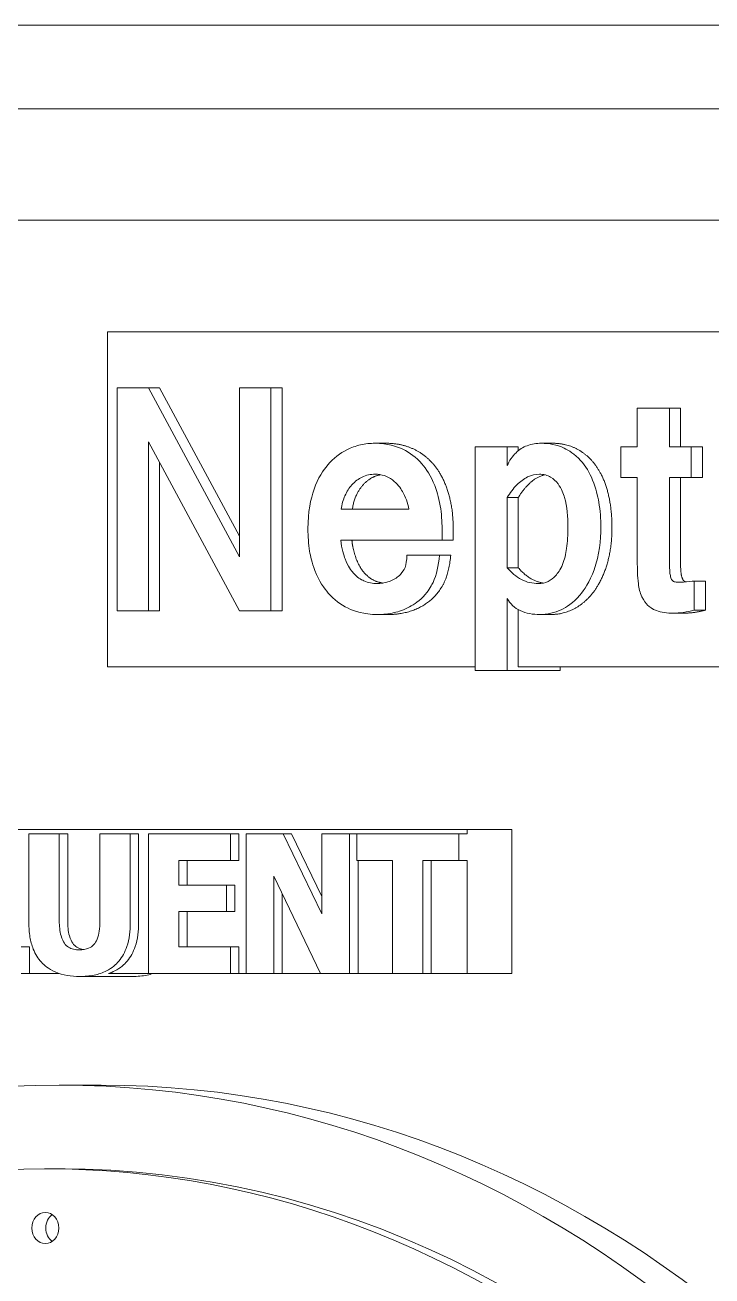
# Model space of a CAD drawing. Header units: inches. Extents: x 20 to 536, y 8 to 344.
# Drawn here: x 378.112 to 379.652, y 125.923 to 128.726 of the extents above; entities that cross this region are included whole.
import ezdxf

# ---------------------------------------------------------------- set-up
doc = ezdxf.new("R2010")
doc.units = ezdxf.units.IN
doc.header["$LTSCALE"] = 16
doc.header["$MEASUREMENT"] = 0
doc.layers.add('Visible (ANSI)', color=7, linetype='Continuous', lineweight=50)

msp = doc.modelspace()

# ---------------------------------------------------------------- linework, layer by layer
at = {"layer": 'Visible (ANSI)', "linetype": 'Continuous', "lineweight": 18}
for p, q in [((386.787681, 128.725967), (375.702556, 128.725967)), ((375.212072, 128.538467), (386.903415, 128.538467)), ((375.942781, 128.288432), (386.172706, 128.288432)), ((378.297288, 128.038432), (383.8182, 128.038432)), ((378.297288, 127.288432), (378.297288, 128.038432)), ((378.318745, 127.913432), (378.318745, 127.413432)), ((378.388868, 127.913432), (378.318745, 127.913432)), ((378.413868, 127.913432), (378.388868, 127.913432)), ((378.592664, 127.534384), (378.388868, 127.913432)), ((378.413868, 127.913432), (378.592664, 127.580882)), ((378.663226, 127.913432), (378.592664, 127.913432)), ((378.592664, 127.913432), (378.592664, 127.534384)), ((378.688226, 127.913432), (378.663226, 127.913432)), ((378.663226, 127.413432), (378.663226, 127.913432)), ((378.688226, 127.913432), (378.688226, 127.413432)), ((379.556302, 127.86738), (379.484425, 127.86738)), ((379.484425, 127.86738), (379.484425, 127.780841)), ((379.556302, 127.780841), (379.556302, 127.86738)), ((379.581302, 127.86738), (379.556302, 127.86738)), ((379.581302, 127.86738), (379.581302, 127.780841)), ((378.388868, 127.791975), (378.592664, 127.413432)), ((378.388868, 127.413432), (378.388868, 127.791975)), ((378.921638, 127.788938), (378.896638, 127.788938)), ((379.192723, 127.780841), (379.121285, 127.780841)), ((379.121285, 127.780841), (379.121285, 127.279829)), ((379.192723, 127.738837), (379.192723, 127.780841)), ((379.217723, 127.780841), (379.192723, 127.780841)), ((379.217723, 127.780841), (379.217723, 127.77238)), ((379.294421, 127.788938), (379.269421, 127.788938)), ((379.484425, 127.780841), (379.44761, 127.780841)), ((379.44761, 127.780841), (379.44761, 127.712015)), ((379.605388, 127.780841), (379.556302, 127.780841)), ((379.605388, 127.712015), (379.605388, 127.780841)), ((379.630388, 127.780841), (379.605388, 127.780841)), ((379.630388, 127.780841), (379.630388, 127.712015)), ((378.413868, 127.745539), (378.413868, 127.413432)), ((379.44761, 127.712015), (379.484425, 127.712015)), ((379.484425, 127.712015), (379.484425, 127.524768)), ((379.556302, 127.522238), (379.556302, 127.712015)), ((379.556302, 127.712015), (379.605388, 127.712015)), ((379.581302, 127.712015), (379.581302, 127.522238)), ((379.630388, 127.712015), (379.605388, 127.712015)), ((379.192723, 127.510092), (379.192723, 127.667481)), ((379.217723, 127.667481), (379.192723, 127.667481)), ((379.217723, 127.667481), (379.217723, 127.510092)), ((378.972459, 127.641165), (378.820817, 127.641165)), ((379.046965, 127.571833), (379.046965, 127.596631)), ((379.071965, 127.596631), (379.071965, 127.571833)), ((378.819941, 127.571833), (379.046965, 127.571833)), ((379.071965, 127.571833), (379.046965, 127.571833)), ((379.041268, 127.537926), (378.968077, 127.537926)), ((379.066268, 127.537926), (379.041268, 127.537926)), ((379.217723, 127.510092), (379.192723, 127.510092)), ((379.611962, 127.414951), (379.611962, 127.480234)), ((379.636962, 127.480234), (379.611962, 127.480234)), ((379.636962, 127.480234), (379.636962, 127.414951)), ((379.192723, 127.279829), (379.192723, 127.441266)), ((378.318745, 127.413432), (378.388868, 127.413432)), ((378.413868, 127.413432), (378.388868, 127.413432)), ((378.592664, 127.413432), (378.663226, 127.413432)), ((378.688226, 127.413432), (378.663226, 127.413432)), ((379.217723, 127.416092), (379.217723, 127.288432)), ((379.589629, 127.408372), (379.564629, 127.408372)), ((379.636962, 127.414951), (379.611962, 127.414951)), ((378.926897, 127.405335), (378.901897, 127.405335)), ((379.290914, 127.405335), (379.265914, 127.405335)), ((379.121285, 127.288432), (378.297288, 127.288432)), ((379.121285, 127.279829), (379.192723, 127.279829)), ((379.311473, 127.279829), (379.192723, 127.279829)), ((383.8182, 127.288432), (379.217723, 127.288432)), ((379.311473, 127.288432), (379.311473, 127.279829)), ((377.262663, 126.923432), (379.102967, 126.923432)), ((378.189166, 126.913932), (378.12107, 126.913932)), ((378.12107, 126.913932), (378.12107, 126.714059)), ((378.207916, 126.913932), (378.189166, 126.913932)), ((378.189166, 126.718624), (378.189166, 126.913932)), ((378.207916, 126.718624), (378.207916, 126.913932)), ((378.348203, 126.913932), (378.280107, 126.913932)), ((378.280107, 126.913932), (378.280107, 126.718624)), ((378.366953, 126.913932), (378.348203, 126.913932)), ((378.348203, 126.714312), (378.348203, 126.913932)), ((378.366953, 126.714312), (378.366953, 126.913932)), ((378.5726, 126.913932), (378.3894, 126.913932)), ((378.3894, 126.913932), (378.3894, 126.600932)), ((378.59135, 126.913932), (378.5726, 126.913932)), ((378.5726, 126.854325), (378.5726, 126.913932)), ((378.59135, 126.854325), (378.59135, 126.913932)), ((378.691118, 126.913932), (378.607646, 126.913932)), ((378.607646, 126.913932), (378.607646, 126.600932)), ((378.709868, 126.913932), (378.691118, 126.913932)), ((378.777666, 126.734604), (378.691118, 126.913932)), ((378.777666, 126.773454), (378.709868, 126.913932)), ((378.839831, 126.913932), (378.777666, 126.913932)), ((378.777666, 126.913932), (378.777666, 126.734604)), ((378.855766, 126.913932), (378.839831, 126.913932)), ((378.839831, 126.600932), (378.839831, 126.913932)), ((379.084217, 126.913932), (378.855766, 126.913932)), ((378.855766, 126.913932), (378.855766, 126.854325)), ((379.102967, 126.913932), (379.084217, 126.913932)), ((379.084217, 126.854325), (379.084217, 126.913932)), ((379.102967, 126.923432), (379.102967, 126.913932)), ((379.202967, 126.923432), (379.102967, 126.923432)), ((379.202967, 126.923432), (379.202967, 126.600932)), ((378.457056, 126.799284), (378.457056, 126.854325)), ((378.457056, 126.854325), (378.5726, 126.854325)), ((378.475806, 126.799284), (378.475806, 126.854325)), ((378.59135, 126.854325), (378.5726, 126.854325)), ((378.855766, 126.854325), (378.935943, 126.854325)), ((378.858581, 126.600932), (378.858581, 126.854325)), ((378.935943, 126.854325), (378.935943, 126.600932)), ((379.004039, 126.854325), (379.084217, 126.854325)), ((379.004039, 126.600932), (379.004039, 126.854325)), ((379.022789, 126.600932), (379.022789, 126.854325)), ((379.102967, 126.854325), (379.084217, 126.854325)), ((379.102967, 126.854325), (379.102967, 126.600932)), ((378.669811, 126.600932), (378.669811, 126.819068)), ((378.669811, 126.819068), (378.774371, 126.600932)), ((378.563594, 126.799284), (378.457056, 126.799284)), ((378.582344, 126.799284), (378.563594, 126.799284)), ((378.563594, 126.739677), (378.563594, 126.799284)), ((378.582344, 126.739677), (378.582344, 126.799284)), ((378.688561, 126.600932), (378.688561, 126.779952)), ((378.457056, 126.739677), (378.563594, 126.739677)), ((378.457056, 126.660539), (378.457056, 126.739677)), ((378.475806, 126.660539), (378.475806, 126.739677)), ((378.582344, 126.739677), (378.563594, 126.739677)), ((378.122348, 126.660539), (378.103598, 126.660539)), ((378.122348, 126.600932), (378.122348, 126.660539)), ((378.5726, 126.660539), (378.457056, 126.660539)), ((378.59135, 126.660539), (378.5726, 126.660539)), ((378.5726, 126.600932), (378.5726, 126.660539)), ((378.59135, 126.600932), (378.59135, 126.660539)), ((378.122348, 126.600932), (378.103598, 126.600932)), ((378.18919, 126.600932), (378.122348, 126.600932)), ((378.353387, 126.594338), (378.234637, 126.594338)), ((378.3894, 126.600932), (378.29935, 126.600932)), ((378.3894, 126.600932), (378.5726, 126.600932)), ((378.59135, 126.600932), (378.5726, 126.600932)), ((378.607646, 126.600932), (378.59135, 126.600932)), ((378.607646, 126.600932), (378.669811, 126.600932)), ((378.688561, 126.600932), (378.669811, 126.600932)), ((378.774371, 126.600932), (378.688561, 126.600932)), ((378.774371, 126.600932), (378.839831, 126.600932)), ((378.858581, 126.600932), (378.839831, 126.600932)), ((378.935943, 126.600932), (378.858581, 126.600932)), ((378.935943, 126.600932), (379.004039, 126.600932)), ((379.022789, 126.600932), (379.004039, 126.600932)), ((379.102967, 126.600932), (379.022789, 126.600932)), ((379.109217, 126.600932), (379.102967, 126.600932)), ((379.202967, 126.600932), (379.109217, 126.600932)), ((378.282815, 126.350932), (378.189065, 126.350932)), ((378.189065, 126.163432), (378.157815, 126.163432))]:
    msp.add_line(p, q, dxfattribs=at)
for centre, major_axis, start_param, end_param in [((378.157815, 123.538432), (0, 2.625), 3.1824788, 7.14836042), ((378.189065, 123.538432), (0, 2.8125), 3.61752935, 8.94884126), ((378.282815, 123.538432), (0, 2.8125), 3.61752935, 6.28318531), ((378.189065, 123.538432), (0, 2.625), 3.1687243, 6.28318531), ((378.189065, 126.030829), (0, -0.035), 3.68317357, 5.74160439)]:
    msp.add_ellipse(centre, major_axis=major_axis, ratio=0.8660254, start_param=start_param, end_param=end_param, dxfattribs=at)
msp.add_ellipse((378.157815, 126.030829), major_axis=(0, -0.035), ratio=0.8660254, dxfattribs=at)
for points, degree, knots in [([(378.896638, 127.788938), (378.885809, 127.788938), (378.875039, 127.787826), (378.852874, 127.782756), (378.843111, 127.778954), (378.818164, 127.766554), (378.803433, 127.755241), (378.78056, 127.728572), (378.769031, 127.711327), (378.752433, 127.664102), (378.746311, 127.635771), (378.746311, 127.597137)], 3, [-1.49193162, -1.49193162, -1.49193162, -1.49193162, -1.29030138, -1.29030138, -1.0712515, -1.0712515, -0.64119148, -0.64119148, -0.29439022, -0.29439022, 0, 0, 0, 0]), ([(379.046965, 127.596631), (379.046965, 127.614107), (379.045723, 127.631636), (379.039306, 127.669184), (379.034314, 127.684073), (379.021888, 127.715823), (379.011475, 127.731515), (378.989298, 127.757154), (378.975035, 127.767901), (378.944934, 127.782191), (378.924731, 127.788938), (378.896638, 127.788938)], 3, [-0.953742878, -0.953742878, -0.953742878, -0.953742878, -0.864238922, -0.864238922, -0.757751945, -0.757751945, -0.52950742, -0.52950742, -0.247180323, -0.247180323, 0, 0, 0, 0]), ([(379.269421, 127.788938), (379.258608, 127.788938), (379.247741, 127.787427), (379.228306, 127.780134), (379.219963, 127.774975), (379.204253, 127.759835), (379.197765, 127.749921), (379.192723, 127.738837)], 3, [-0.275184465, -0.275184465, -0.275184465, -0.275184465, -0.180024512, -0.180024512, -0.095399098, -0.095399098, 0, 0, 0, 0]), ([(379.402655, 127.600173), (379.402655, 127.619257), (379.401266, 127.638349), (379.395766, 127.67039), (379.391863, 127.688187), (379.377486, 127.722917), (379.368552, 127.73786), (379.344082, 127.764887), (379.330543, 127.773152), (379.30422, 127.785706), (379.286981, 127.788938), (379.269421, 127.788938)], 3, [-0.558955892, -0.558955892, -0.558955892, -0.558955892, -0.427301963, -0.427301963, -0.333627639, -0.333627639, -0.250557772, -0.250557772, -0.154511048, -0.154511048, 0, 0, 0, 0]), ([(378.820817, 127.641165), (378.822409, 127.651731), (378.825153, 127.661953), (378.833423, 127.680624), (378.838644, 127.688736), (378.852024, 127.70361), (378.859538, 127.709316), (378.876937, 127.717662), (378.886654, 127.719606), (378.896638, 127.719606)], 3, [-0.311667492, -0.311667492, -0.311667492, -0.311667492, -0.237050543, -0.237050543, -0.16576507, -0.16576507, -0.087852602, -0.087852602, 0, 0, 0, 0]), ([(378.909139, 127.718524), (378.888069, 127.714753), (378.851076, 127.676084), (378.845817, 127.641165)], 2, [0.22302545, 0.22302545, 0.22302545, 1, 2, 2, 2]), ([(378.896638, 127.719606), (378.903747, 127.719606), (378.91079, 127.718628), (378.924166, 127.714251), (378.930279, 127.71104), (378.946511, 127.698757), (378.953809, 127.68836), (378.96524, 127.669041), (378.969858, 127.65554), (378.972459, 127.641165)], 3, [-0.251457438, -0.251457438, -0.251457438, -0.251457438, -0.21404187, -0.21404187, -0.178283825, -0.178283825, -0.111899249, -0.111899249, 0, 0, 0, 0]), ([(379.192723, 127.667481), (379.199146, 127.677804), (379.206488, 127.687719), (379.221904, 127.703203), (379.22978, 127.709257), (379.246979, 127.717522), (379.255829, 127.719606), (379.265038, 127.719606)], 3, [-0.260849088, -0.260849088, -0.260849088, -0.260849088, -0.163914804, -0.163914804, -0.081029131, -0.081029131, 0, 0, 0, 0]), ([(379.265038, 127.719606), (379.269507, 127.719606), (379.273957, 127.719107), (379.282451, 127.716908), (379.286419, 127.715295), (379.296634, 127.709345), (379.302127, 127.704124), (379.314773, 127.687126), (379.318988, 127.675264), (379.327062, 127.647487), (379.329026, 127.623808), (379.329026, 127.600173)], 3, [-0.343912155, -0.343912155, -0.343912155, -0.343912155, -0.317867105, -0.317867105, -0.293187958, -0.293187958, -0.251194999, -0.251194999, -0.180100274, -0.180100274, 0, 0, 0, 0]), ([(378.746311, 127.597137), (378.746311, 127.580373), (378.747446, 127.563482), (378.752017, 127.53614), (378.755281, 127.521023), (378.771387, 127.479276), (378.783009, 127.463325), (378.804588, 127.438447), (378.819451, 127.42725), (378.850503, 127.412569), (378.871755, 127.405335), (378.901897, 127.405335)], 3, [-1.15207317, -1.15207317, -1.15207317, -1.15207317, -0.93289171, -0.93289171, -0.78803686, -0.78803686, -0.5752915, -0.5752915, -0.26521632, -0.26521632, 0, 0, 0, 0]), ([(379.329026, 127.600173), (379.329026, 127.584653), (379.32823, 127.568434), (379.324173, 127.54098), (379.32133, 127.528542), (379.31187, 127.50529), (379.306202, 127.497658), (379.296566, 127.486925), (379.290944, 127.482496), (379.277646, 127.476121), (379.270345, 127.474667), (379.262847, 127.474667)], 3, [-0.302907609, -0.302907609, -0.302907609, -0.302907609, -0.236448124, -0.236448124, -0.183771951, -0.183771951, -0.126677605, -0.126677605, -0.065974246, -0.065974246, 0, 0, 0, 0]), ([(379.265914, 127.405335), (379.282512, 127.405335), (379.298566, 127.40873), (379.325498, 127.421641), (379.340651, 127.431231), (379.365299, 127.459908), (379.377541, 127.477645), (379.39945, 127.539086), (379.402655, 127.57212), (379.402655, 127.600173)], 3, [-1.00371193, -1.00371193, -1.00371193, -1.00371193, -0.65582579, -0.65582579, -0.39249245, -0.39249245, -0.21376441, -0.21376441, 0, 0, 0, 0]), ([(378.901897, 127.474667), (378.891489, 127.474667), (378.881173, 127.476427), (378.865116, 127.48363), (378.85668, 127.488559), (378.843011, 127.503757), (378.835902, 127.513039), (378.826968, 127.536933), (378.821301, 127.553512), (378.819941, 127.571833)], 3, [-1.96156648, -1.96156648, -1.96156648, -1.96156648, -1.05825772, -1.05825772, -0.46701751, -0.46701751, -0.14011971, -0.14011971, 0, 0, 0, 0]), ([(378.844941, 127.571833), (378.846255, 127.554121), (378.86028, 127.513129), (378.882194, 127.487319), (378.904438, 127.477126), (378.914105, 127.475623)], 2, [0, 0, 0, 1, 2, 3, 3.61124941, 3.61124941, 3.61124941]), ([(378.901897, 127.405335), (378.91465, 127.405335), (378.927331, 127.406674), (378.949635, 127.411919), (378.961678, 127.415731), (378.983952, 127.427608), (378.9969, 127.435992), (379.018545, 127.461344), (379.024251, 127.472156), (379.034552, 127.493646), (379.039011, 127.51476), (379.041268, 127.537926)], 3, [-0.510586724, -0.510586724, -0.510586724, -0.510586724, -0.395857325, -0.395857325, -0.305816844, -0.305816844, -0.233792858, -0.233792858, -0.177640706, -0.177640706, 0, 0, 0, 0]), ([(378.968077, 127.537926), (378.96765, 127.527087), (378.966374, 127.517661), (378.963512, 127.509794), (378.96137, 127.504024), (378.950091, 127.491058), (378.943202, 127.485946), (378.927664, 127.478472), (378.916092, 127.474667), (378.901897, 127.474667)], 3, [-1.35675121, -1.35675121, -1.35675121, -1.35675121, -0.38738366, -0.38738366, -0.25082013, -0.25082013, -0.12489258, -0.12489258, 0, 0, 0, 0]), ([(379.484425, 127.524768), (379.484425, 127.507925), (379.484827, 127.491002), (379.488007, 127.464058), (379.490526, 127.454184), (379.49923, 127.435512), (379.504174, 127.429819), (379.511854, 127.422197), (379.518035, 127.417437), (379.538313, 127.409784), (379.551496, 127.408372), (379.564629, 127.408372)], 3, [-0.456376523, -0.456376523, -0.456376523, -0.456376523, -0.347954157, -0.347954157, -0.281330285, -0.281330285, -0.211467672, -0.211467672, -0.115556849, -0.115556849, 0, 0, 0, 0]), ([(379.576462, 127.477704), (379.573359, 127.477704), (379.570172, 127.477727), (379.565962, 127.479155), (379.564856, 127.479865), (379.562974, 127.481628), (379.562076, 127.482726), (379.560181, 127.485938), (379.559217, 127.488955), (379.557348, 127.497589), (379.556302, 127.505343), (379.556302, 127.522238)], 3, [-0.460292219, -0.460292219, -0.460292219, -0.460292219, -0.324637621, -0.324637621, -0.26853254, -0.26853254, -0.218737319, -0.218737319, -0.128741654, -0.128741654, 0, 0, 0, 0]), ([(379.581302, 127.522238), (379.581302, 127.504525), (379.58437, 127.486813), (379.589191, 127.479728), (379.592524, 127.478628), (379.592813, 127.478548)], 2, [0, 0, 0, 1, 2, 3, 3.08653024, 3.08653024, 3.08653024]), ([(379.262847, 127.474667), (379.256286, 127.474667), (379.249773, 127.475371), (379.237077, 127.478354), (379.231014, 127.480564), (379.212828, 127.489751), (379.202097, 127.498949), (379.192723, 127.510092)], 3, [-0.23235467, -0.23235467, -0.23235467, -0.23235467, -0.174633939, -0.174633939, -0.118377074, -0.118377074, 0, 0, 0, 0]), ([(379.611962, 127.480234), (379.608564, 127.47994), (379.594283, 127.478701), (379.587707, 127.478069), (379.583977, 127.477704), (379.576462, 127.477704)], 3, [-0.296822188, -0.296822188, -0.296822188, -0.296822188, -0.06611673, -0.06611673, 0, 0, 0, 0]), ([(379.192723, 127.441266), (379.196119, 127.435214), (379.200228, 127.429901), (379.210086, 127.420626), (379.215675, 127.416922), (379.235393, 127.40745), (379.251059, 127.405335), (379.265914, 127.405335)], 3, [-0.242357309, -0.242357309, -0.242357309, -0.242357309, -0.187522898, -0.187522898, -0.130708149, -0.130708149, 0, 0, 0, 0]), ([(379.564629, 127.408372), (379.572237, 127.408372), (379.579866, 127.408966), (379.595654, 127.411161), (379.603869, 127.412856), (379.611962, 127.414951)], 3, [-0.13991373, -0.13991373, -0.13991373, -0.13991373, -0.072976112, -0.072976112, 0, 0, 0, 0]), ([(378.12107, 126.714059), (378.12107, 126.703553), (378.121774, 126.692954), (378.125027, 126.673421), (378.127373, 126.664418), (378.13523, 126.644623), (378.141313, 126.634688), (378.154926, 126.619959), (378.164518, 126.611194), (378.197249, 126.596914), (378.216263, 126.594338), (378.234637, 126.594338)], 3, [-0.821877976, -0.821877976, -0.821877976, -0.821877976, -0.654433498, -0.654433498, -0.504909579, -0.504909579, -0.307478412, -0.307478412, -0.16166829, -0.16166829, 0, 0, 0, 0]), ([(378.234637, 126.653945), (378.230093, 126.653945), (378.225467, 126.654368), (378.217179, 126.65641), (378.213434, 126.657867), (378.20632, 126.662295), (378.203142, 126.665247), (378.198102, 126.672291), (378.195284, 126.67736), (378.190069, 126.695701), (378.189166, 126.707629), (378.189166, 126.718624)], 3, [-0.357819749, -0.357819749, -0.357819749, -0.357819749, -0.281802872, -0.281802872, -0.21609433, -0.21609433, -0.146681317, -0.146681317, -0.083787292, -0.083787292, 0, 0, 0, 0]), ([(378.243985, 126.654626), (378.242568, 126.654844), (378.241161, 126.655121), (378.235929, 126.65641), (378.232184, 126.657867), (378.22507, 126.662295), (378.221892, 126.665247), (378.216852, 126.672291), (378.214034, 126.67736), (378.208819, 126.695701), (378.207916, 126.707629), (378.207916, 126.718624)], 3, [-0.305563472, -0.305563472, -0.305563472, -0.305563472, -0.281802872, -0.281802872, -0.21609433, -0.21609433, -0.146681317, -0.146681317, -0.083787292, -0.083787292, 0, 0, 0, 0]), ([(378.280107, 126.718624), (378.280107, 126.711054), (378.279699, 126.703186), (378.277638, 126.689706), (378.27619, 126.683604), (378.271786, 126.672937), (378.26925, 126.669038), (378.263053, 126.662277), (378.259138, 126.65959), (378.248459, 126.654908), (378.241437, 126.653945), (378.234637, 126.653945)], 3, [-0.217363441, -0.217363441, -0.217363441, -0.217363441, -0.17163752, -0.17163752, -0.134758966, -0.134758966, -0.100390194, -0.100390194, -0.059831536, -0.059831536, 0, 0, 0, 0]), ([(378.234637, 126.594338), (378.245612, 126.594338), (378.256766, 126.595225), (378.276955, 126.599421), (378.286221, 126.602424), (378.307476, 126.613255), (378.316112, 126.621182), (378.330281, 126.638042), (378.336234, 126.649018), (378.346121, 126.67805), (378.348203, 126.696315), (378.348203, 126.714312)], 3, [-0.433604472, -0.433604472, -0.433604472, -0.433604472, -0.370673963, -0.370673963, -0.316022801, -0.316022801, -0.237534002, -0.237534002, -0.137141706, -0.137141706, 0, 0, 0, 0]), ([(378.29935, 126.600932), (378.304243, 126.602541), (378.309046, 126.604501), (378.326226, 126.613255), (378.334862, 126.621182), (378.349031, 126.638042), (378.354984, 126.649018), (378.364871, 126.67805), (378.366953, 126.696315), (378.366953, 126.714312)], 3, [-0.345147629, -0.345147629, -0.345147629, -0.345147629, -0.316022801, -0.316022801, -0.237534002, -0.237534002, -0.137141706, -0.137141706, 0, 0, 0, 0]), ([(378.39935, 126.600932), (378.395061, 126.599522), (378.390704, 126.598382), (378.375516, 126.595225), (378.364362, 126.594338), (378.353387, 126.594338)], 3, [0.3451476286, 0.3451476286, 0.3451476286, 0.3451476286, 0.370673963, 0.370673963, 0.4336044716, 0.4336044716, 0.4336044716, 0.4336044716])]:
    msp.add_open_spline(points, degree=degree, knots=knots, dxfattribs=at)
for points in [[(378.921638, 127.788938), (378.955385, 127.788938), (379.011484, 127.762623), (379.050928, 127.712015), (379.071965, 127.640659), (379.071965, 127.596631)], [(379.294421, 127.788938), (379.325976, 127.788938), (379.376378, 127.761104), (379.410563, 127.711003), (379.427655, 127.641165), (379.427655, 127.600173)], [(379.277286, 127.718233), (379.244891, 127.711145), (379.217723, 127.667481)], [(379.427655, 127.600173), (379.427655, 127.556651), (379.407057, 127.484789), (379.37068, 127.433675), (379.320279, 127.405335), (379.290914, 127.405335)], [(379.066268, 127.537926), (379.062324, 127.49744), (379.038219, 127.451388), (379.001404, 127.421023), (378.953632, 127.405335), (378.926897, 127.405335)], [(379.217723, 127.510092), (379.242222, 127.480971), (379.27383, 127.475789)], [(379.636962, 127.414951), (379.611543, 127.408372), (379.589629, 127.408372)]]:
    msp.add_open_spline(points, degree=2, dxfattribs=at)

doc.saveas('drawing.dxf')
